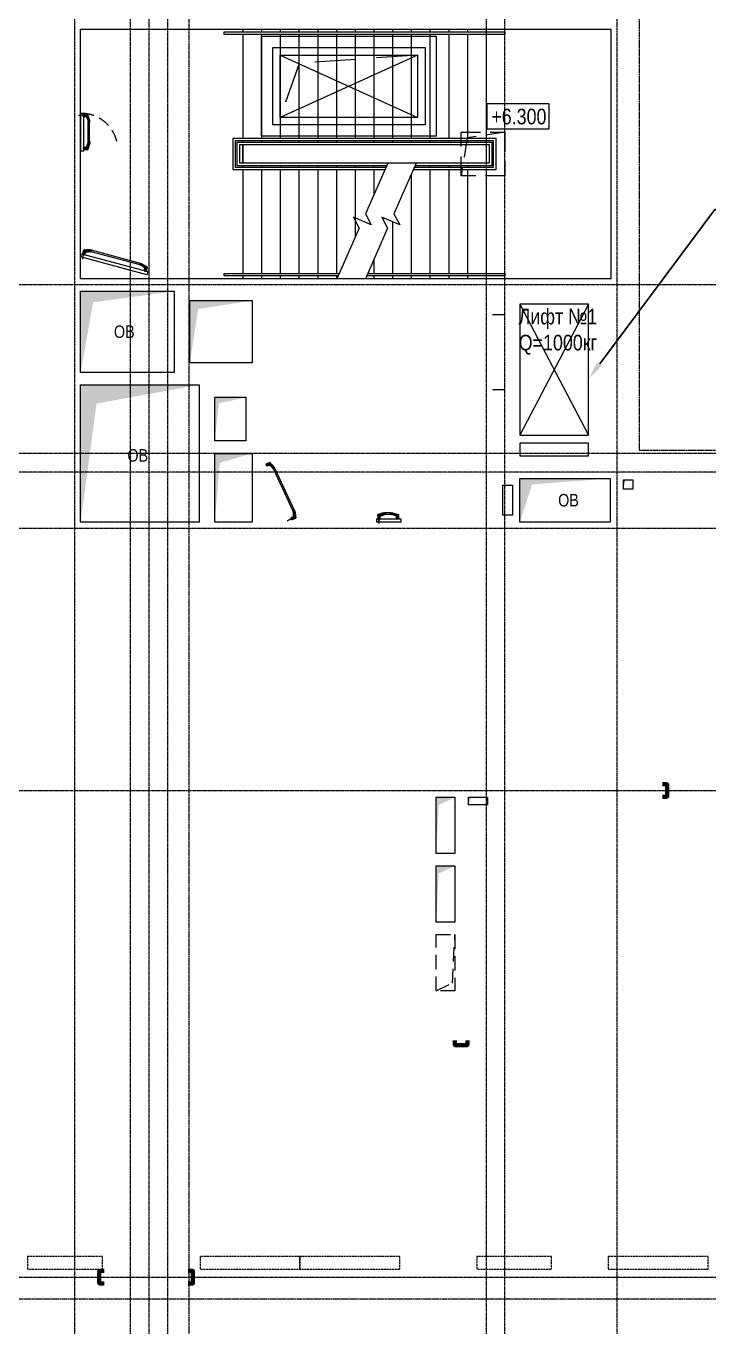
# Model space of a CAD drawing. Header units: millimetres. Extents: x -231292 to 573618, y -153144 to 564035.
# Drawn here: x -211150 to -200203, y 167897 to 188745 of the extents above; entities that cross this region are included whole.
import ezdxf
from ezdxf import colors
from ezdxf.entities.mleader import LeaderData, LeaderLine
from ezdxf.enums import TextEntityAlignment as Align
from ezdxf.math import Vec2, Vec3

# ---------------------------------------------------------------- set-up
doc = ezdxf.new("R2010")
doc.units = ezdxf.units.MM
for name, pattern in [('CENTER2', [28.575, 19.05, -3.175, 3.175, -3.175]), ('CENTERLINE', [30, 12, -1.5, 3, -1.5, 12]), ('DASHED', [19.05, 12.7, -6.35]), ('HIDDEN', [9.525, 6.35, -3.175]), ('HIDDEN2', [4.7625, 3.175, -1.5875])]:
    doc.linetypes.add(name, pattern=pattern)
doc.layers.get('0').update_dxf_attribs({"color": 250})
for name, color, linetype, lineweight in [('АИ_Текст', 250, 'Continuous', 13), ('АР_Двери_внутренние_антипаника', 250, 'Continuous', 0), ('АР_Отверстия', 250, 'Continuous', 9), ('АР_Отметка', 7, 'Continuous', 13), ('АР_Отопительные приборы', 250, 'HIDDEN2', 0), ('АР_Проем', 250, 'Continuous', 0), ('АР_Разрезы марка', 250, 'Continuous', 13), ('АР_Ф_ЛК', 250, 'Continuous', 5), ('ВК_Шахты', 5, 'Continuous', 9), ('КМ_Фахверки', 250, 'Continuous', 80), ('ОВ_Классы', 250, 'Continuous', 0), ('ОВ_Шахты', 250, 'Continuous', 5), ('РД_Оси_100', 250, 'Continuous', 0), ('ТХ_Оборудование', 250, 'Continuous', 9)]:
    doc.layers.add(name, color=color, linetype=linetype, lineweight=lineweight)
doc.layers.add('АР_Делит', color=250, linetype='Continuous', lineweight=0, plot=False)
doc.layers.add('РД_Кровля', color=250, linetype='Continuous', lineweight=5, plot=False)
doc.layers.add('ВТ_оборудование', color=3, linetype='Continuous')
doc.styles.add('Arial_Narrow_08', font='ARIALN.TTF', dxfattribs={"width": 0.8})
doc.styles.add('style1', font='ARIALN.TTF')

# ---------------------------------------------------------------- blocks, each defined once
blk = doc.blocks.new('СОШ_2200_АР_ОСИ_М100_28.05.24')
at = {"layer": 'АР_Делит', "color": 5, "linetype": 'DASHED'}
blk.add_lwpolyline([(20455, 68320), (20455, 26755), (27955, 26755), (27955, 13145), (-355, 13145), (-355, 100855)], dxfattribs=at)
at = {"layer": 'РД_Оси_100', "linetype": 'CENTER2'}
for p, q in [((20100, -6155), (20100, 139938.679)), ((29555, 29400), (-5954.958, 29400)), ((-5954.958, 21300), (29555, 21300)), ((-5954.958, 13500), (29555, 13500))]:
    blk.add_line(p, q, dxfattribs=at)
for points in [[(11400, 139938.679), (11400, -6155)], [(12000.12, -6155), (12300, -5755), (12300, 139538.679), (12000, 139938.679)], [(12600, -6155), (12600, 139938.679)], [(13200, -6155), (12900, -5755), (12900, 139538.679), (13220.167, 139939.357)], [(17850, 139938.679), (18000, 139538.679), (18000, -6194.092)], [(18300, -6196.31), (18300, 139538.679), (18450, 139938.679)], [(29555, 26700), (-5454.958, 26700), (-5954.958, 26850)], [(29555, 26400), (-5454.958, 26400), (-5954.958, 26250)], [(29555, 25500), (-5954.958, 25500)]]:
    blk.add_lwpolyline(points, dxfattribs=at)
blk = doc.blocks.new('otv')
at = {"linetype": 'Continuous'}
blk.add_lwpolyline([(0, -1), (0, 0), (1, 0), (1, -1)], close=True, dxfattribs=at)
blk.add_solid([(0, -1), (0, 0), (0.1346, -0.1366), (1, 0)], dxfattribs=at)
blk = doc.blocks.new('ЛК_4000х8500_2эт')
at = {"color": 5}
for points in [[(6300, 3915), (2100, 3915), (2100, 3955), (6600, 3955), (6600, 3915), (6300, 3915)], [(3929, 45), (2100, 45), (2100, 85), (3946, 85)], [(4401, 85), (6600, 85), (6600, 45), (4383, 45)]]:
    blk.add_lwpolyline(points, dxfattribs=at)
at = {"layer": 'АР_Делит'}
blk.add_lwpolyline([(-200, 4000), (8300, 4000), (8300, 0), (-200, 0)], close=True, dxfattribs=at)
at = {"layer": 'АР_Ф_ЛК', "color": 5}
for p, q in [((2400, 4000), (2400, 3955)), ((2700, 4000), (2700, 3955)), ((3000, 4000), (3000, 3955)), ((3300, 4000), (3300, 3955)), ((3600, 4000), (3600, 3955)), ((3900, 4000), (3900, 3955)), ((4200, 4000), (4200, 3955)), ((4500, 4000), (4500, 3955)), ((4800, 4000), (4800, 3955)), ((5100, 4000), (5100, 3955)), ((5400, 4000), (5400, 3955)), ((5700, 4000), (5700, 3955)), ((6000, 4000), (6000, 3955)), ((6300, 4000), (6300, 3955)), ((2400, 3915), (2400, 2255)), ((2700, 3915), (2700, 2255)), ((3000, 3915), (3000, 2255)), ((3300, 3915), (3300, 2255)), ((3600, 3915), (3600, 2255)), ((3900, 3915), (3900, 2255)), ((4200, 3915), (4200, 2255)), ((4500, 3915), (4500, 2255)), ((4800, 3915), (4800, 2255)), ((5100, 3915), (5100, 2255)), ((5400, 3915), (5400, 2255)), ((5700, 3915), (5700, 2255)), ((6000, 3915), (6000, 2255)), ((6300, 3915), (6300, 2255)), ((2400, 2215), (2400, 2190)), ((2400, 2150), (2400, 1850)), ((2700, 2215), (2700, 2190)), ((3000, 2215), (3000, 2190)), ((3300, 2215), (3300, 2190)), ((3600, 2215), (3600, 2190)), ((3900, 2215), (3900, 2190)), ((4200, 2215), (4200, 2190)), ((4500, 2215), (4500, 2190)), ((4800, 2215), (4800, 2190)), ((5100, 2215), (5100, 2190)), ((5400, 2215), (5400, 2190)), ((5700, 2215), (5700, 2190)), ((6000, 2215), (6000, 2190)), ((6300, 2215), (6300, 2190)), ((6300, 2150), (6300, 1850)), ((2400, 1810), (2400, 1785)), ((2400, 1745), (2400, 85)), ((2700, 1810), (2700, 1785)), ((2700, 1745), (2700, 85)), ((3000, 1810), (3000, 1785)), ((3000, 1745), (3000, 85)), ((3300, 1810), (3300, 1785)), ((3300, 1745), (3300, 85)), ((3600, 1810), (3600, 1785)), ((3600, 1745), (3600, 85)), ((3900, 1810), (3900, 1785)), ((3900, 1745), (3900, 85)), ((4200, 1810), (4200, 1785)), ((4200, 1745), (4200, 661)), ((4500, 1810), (4500, 1785)), ((4500, 1745), (4500, 1341)), ((5100, 1671), (5100, 85)), ((5400, 1810), (5400, 1785)), ((5400, 1745), (5400, 85)), ((5700, 1810), (5700, 1785)), ((5700, 1745), (5700, 85)), ((6000, 1810), (6000, 1785)), ((6000, 1745), (6000, 85)), ((6300, 1810), (6300, 1785)), ((6300, 1745), (6300, 85)), ((4800, 912), (4800, 85)), ((4500, 309), (4500, 85)), ((2400, 45), (2400, 0)), ((2700, 45), (2700, 0)), ((3000, 45), (3000, 0)), ((3300, 45), (3300, 0)), ((3600, 45), (3600, 0)), ((3900, 45), (3900, 0)), ((4500, 45), (4500, 0)), ((4800, 45), (4800, 0)), ((5100, 45), (5100, 0)), ((5400, 45), (5400, 0)), ((5700, 45), (5700, 0)), ((6000, 45), (6000, 0)), ((6300, 45), (6300, 0))]:
    blk.add_line(p, q, dxfattribs=at)
at = {"layer": 'АР_Ф_ЛК'}
for points in [[(6300, 3085, 0, 150, 0), (5834, 3085, 0, 0, 0), (2400, 3085, 0, 0, 0)], [(2400, 915, 0, 150, 0), (2866, 915, 0, 0, 0), (4200, 915, 0, 0, 0)], [(4922, 915, 0, 150, 0), (5388, 915, 0, 0, 0), (6300, 915, 0, 0, 0)]]:
    blk.add_lwpolyline(points, format="xyseb", dxfattribs=at)
at = {"layer": 'АР_Ф_ЛК', "color": 5}
for points in [[(4678, 1745), (2245, 1745), (2245, 2255), (6455, 2255), (6455, 1745), (5133, 1745)], [(4696, 1785), (2285, 1785), (2285, 2215), (6415, 2215), (6415, 1785), (5150, 1785)], [(4707, 1810), (2310, 1810), (2310, 2190), (6390, 2190), (6390, 1810), (5161, 1810)]]:
    blk.add_lwpolyline(points, dxfattribs=at)
for points in [[(2350, 2150), (6350, 2150), (6350, 1850), (2350, 1850)], [(2400, 2150), (6300, 2150), (6300, 1850), (2400, 1850)]]:
    blk.add_lwpolyline(points, close=True, dxfattribs=at)
at = {"layer": 'АР_Ф_ЛК', "lineweight": 0}
for points in [[(4724, 1850), (4367, 1039), (4459, 862), (4173, 988), (4266, 811), (3909, 0)], [(5179, 1850), (4822, 1039), (4914, 862), (4628, 988), (4721, 811), (4364, 0)]]:
    blk.add_lwpolyline(points, dxfattribs=at)
blk = doc.blocks.new('Отметка_план')
at = {"color": 7}
blk.add_lwpolyline([(0, 0), (10, 0), (10, 4), (0, 4)], close=True, dxfattribs=at)
at = {"style": 'Arial_Narrow_08', "width": 0.8}
blk.add_attdef('OTMG', text='', height=2.5, dxfattribs=at).set_placement((9.06, 0.7), align=Align.RIGHT)
blk = doc.blocks.new('otv пунктир')
at = {"linetype": 'HIDDEN', "ltscale": 0.07}
blk.add_lwpolyline([(0, 0), (0, 1), (1, 1), (1, 0)], close=True, dxfattribs=at)
blk.add_lwpolyline([(0, 1), (0.1346, 0.1366), (1, 0)], dxfattribs=at)
blk = doc.blocks.new('Люк_ЛК_кровля')
for points in [[(-300, 1300), (2500, 1300), (2500, -300), (-300, -300)], [(-120, 1120), (2320, 1120), (2320, -120), (-120, -120)], [(0, 1000), (2200, 1000), (2200, 0), (0, 0)]]:
    blk.add_lwpolyline(points, close=True)
for points in [[(0, 1000), (2200, 0)], [(2200, 1000), (0, 0)]]:
    blk.add_lwpolyline(points)
blk = doc.blocks.new('Ф_пеноблок 200')
at = {"layer": 'КМ_Фахверки'}
blk.add_lwpolyline([(0, -75), (0, 0), (200, 0), (200, -75)], dxfattribs=at)
blk = doc.blocks.new('UUNEW01NEW00')
at = {"layer": 'АР_Двери_внутренние_антипаника', "color": 1, "linetype": 'Continuous'}
for p, q in [((-9, 0), (-14, -2)), ((-9, 19), (-8, 20)), ((-9, 19), (-9, 19)), ((-9, 19), (-9, 19)), ((-9, 19), (-9, 19)), ((-9, 19), (-9, 19)), ((-9, 19), (-9, 18)), ((-9, 18), (-8, 18)), ((-9, 1), (-9, 1)), ((-9, 1), (-9, 1)), ((-9, 1), (-9, 1)), ((-9, 1), (-9, 0)), ((-9, 1), (-9, 1)), ((-9, 1), (-9, 1)), ((-9, 1), (-9, 1)), ((-9, 1), (-9, 0)), ((-8, 1), (-9, 1)), ((-9, 1), (-9, 1)), ((-9, 0), (-9, 0)), ((-9, 0), (-9, 0)), ((-8, 20), (-8, 20)), ((-8, 20), (-7, 20)), ((-8, 18), (-8, 16)), ((-8, 18), (-8, 18)), ((-8, 18), (-8, 18)), ((-7, 18), (-8, 18)), ((-8, 18), (-8, 18)), ((-8, 16), (-8, 14)), ((-8, 14), (-8, 12)), ((-8, 12), (-8, 10)), ((-8, 10), (-8, 8)), ((-8, 8), (-8, 6)), ((-8, 6), (-8, 5)), ((-8, 5), (-8, 3)), ((-8, 3), (-7, 2)), ((-8, 1), (-8, 2)), ((-8, 1), (-8, 0)), ((-8, 0), (-8, 1)), ((-8, 1), (-8, 1)), ((-8, 0), (-8, 0)), ((-8, 0), (-8, 0)), ((-8, 0), (-8, 0)), ((-8, 0), (-7, 0)), ((-7, 0), (-8, 0)), ((-8, 0), (-8, 0)), ((-7, 24), (-7, 20)), ((-7, 20), (7, 20)), ((-7, 20), (-7, 18)), ((-7, 20), (-7, 20)), ((7, 18), (-7, 18)), ((-7, 18), (-7, 18)), ((-7, 18), (-7, 18)), ((-7, 18), (-7, 18)), ((-7, 18), (-7, 18)), ((-7, 2), (-7, 0)), ((-7, 0), (7, 0)), ((-7, 0), (7, 0)), ((-3, 16), (-5, 16)), ((-5, 16), (-4, 15)), ((-3, 16), (-5, 16)), ((-5, 16), (-5, 16)), ((-3, 15), (-4, 16)), ((-4, 16), (-3, 15)), ((-3, 15), (-4, 15)), ((-3, 15), (-4, 15)), ((-3, 15), (-4, 15)), ((-4, 15), (-4, 14)), ((-4, 15), (-4, 15)), ((-4, 15), (-3, 15)), ((-4, 14), (-3, 14)), ((-2, 16), (-3, 16)), ((-2, 16), (-3, 16)), ((-3, 15), (-2, 15)), ((-3, 15), (-3, 15)), ((-3, 14), (-3, 15)), ((-3, 15), (-3, 15)), ((-3, 15), (-3, 15)), ((-3, 15), (-3, 15)), ((-3, 15), (-3, 15)), ((-3, 15), (-3, 15)), ((-3, 14), (-3, 15)), ((-3, 15), (-3, 15)), ((-3, 15), (-3, 15)), ((-3, 15), (-3, 15)), ((-3, 15), (-3, 15)), ((-3, 15), (-3, 15)), ((-3, 15), (-3, 15)), ((-3, 15), (-3, 15)), ((-3, 14), (-3, 14)), ((-3, 14), (-3, 14)), ((-3, 14), (-3, 14)), ((-3, 14), (-3, 14)), ((-3, 14), (-3, 14)), ((-3, 14), (-3, 14)), ((-3, 14), (-3, 14)), ((-3, 14), (-3, 14)), ((-3, 14), (-3, 14)), ((-3, 14), (-3, 14)), ((-3, 14), (-3, 14)), ((-3, 14), (-3, 14)), ((-3, 14), (-3, 14)), ((-3, 14), (-3, 14)), ((-3, 14), (-3, 14)), ((-3, 14), (-3, 14)), ((-3, 14), (-3, 14)), ((-3, 14), (-3, 14)), ((-3, 14), (-3, 14)), ((-3, 14), (-3, 14)), ((-3, 14), (-3, 14)), ((-3, 14), (-3, 14)), ((-3, 14), (-3, 14)), ((-3, 14), (-3, 14)), ((-3, 14), (-3, 14)), ((-3, 14), (-3, 14)), ((-3, 14), (-3, 14)), ((-3, 14), (-3, 14)), ((-3, 14), (-3, 14)), ((-3, 14), (-3, 14)), ((-3, 14), (-3, 14)), ((-3, 14), (-3, 14)), ((-3, 14), (-3, 14)), ((-3, 14), (-3, 14)), ((-3, 14), (-3, 14)), ((-3, 14), (-3, 14)), ((-3, 14), (-3, 14)), ((-3, 14), (-3, 14)), ((-3, 14), (-3, 14)), ((-3, 14), (-3, 14)), ((-3, 14), (-3, 14)), ((-3, 14), (-3, 14)), ((-3, 14), (-3, 14)), ((-3, 14), (-3, 14)), ((-3, 14), (-3, 14)), ((-3, 14), (-3, 14)), ((-3, 14), (-3, 14)), ((-3, 14), (-3, 14)), ((-1, 15), (-2, 16)), ((-1, 16), (-2, 16)), ((-2, 15), (-1, 15)), ((-2, 15), (-2, 15)), ((-2, 15), (-2, 15)), ((-2, 15), (-2, 15)), ((-2, 15), (-2, 15)), ((-2, 15), (-2, 15)), ((-2, 15), (-2, 14)), ((-1, 15), (-2, 15)), ((-2, 15), (-2, 15)), ((-2, 15), (-2, 15)), ((-2, 15), (-2, 15)), ((-2, 15), (-2, 15)), ((-2, 15), (-2, 15)), ((-2, 15), (-2, 15)), ((-2, 15), (-2, 15)), ((-2, 15), (-2, 14)), ((-2, 15), (-2, 15)), ((-1, 15), (-2, 15)), ((-2, 14), (-2, 14)), ((-2, 14), (-2, 14)), ((-2, 14), (-2, 14)), ((-2, 14), (-2, 14)), ((-2, 14), (-2, 14)), ((-2, 14), (-2, 14)), ((-2, 14), (-2, 14)), ((-2, 14), (-2, 14)), ((-2, 14), (-2, 14)), ((-2, 14), (-2, 14)), ((-2, 14), (-2, 14)), ((-2, 14), (-2, 14)), ((-2, 14), (-2, 14)), ((-2, 14), (-2, 14)), ((-2, 14), (-1, 14)), ((-2, 14), (-2, 14)), ((-2, 14), (-2, 14)), ((-2, 14), (-2, 14)), ((-2, 14), (-2, 14)), ((-2, 14), (-2, 14)), ((-2, 14), (-2, 14)), ((-2, 14), (-2, 14)), ((-2, 14), (-2, 14)), ((-2, 14), (-2, 14)), ((-2, 14), (-2, 14)), ((-2, 14), (-2, 14)), ((-2, 14), (-1, 14)), ((-2, 14), (-2, 14)), ((-2, 14), (-2, 14)), ((-2, 14), (-2, 14)), ((-2, 14), (-2, 14)), ((-2, 14), (-2, 14)), ((-2, 14), (-2, 14)), ((-2, 14), (-2, 14)), ((-2, 14), (-2, 14)), ((-2, 14), (-2, 14)), ((-2, 14), (-2, 14)), ((-2, 14), (-2, 14)), ((-2, 14), (-2, 14)), ((-2, 14), (-2, 14)), ((-2, 14), (-2, 14)), ((-2, 14), (-2, 14)), ((-2, 14), (-2, 14)), ((-1, 14), (-2, 14)), ((-2, 14), (-2, 14)), ((-2, 14), (-2, 14)), ((-2, 14), (-2, 14)), ((-2, 14), (-2, 14)), ((-2, 14), (-2, 14)), ((-2, 14), (-1, 14)), ((-2, 14), (-2, 14)), ((-2, 14), (-2, 14)), ((-2, 14), (-2, 14)), ((-2, 14), (-2, 14)), ((-2, 14), (-2, 14)), ((-2, 14), (-2, 14)), ((-2, 14), (-2, 14)), ((-2, 14), (-2, 14)), ((-2, 14), (-2, 14)), ((-2, 14), (-2, 14)), ((-1, 16), (-1, 15)), ((0, 16), (-1, 15)), ((-1, 15), (0, 16)), ((0, 16), (-1, 16)), ((0, 15), (-1, 15)), ((0, 15), (-1, 15)), ((-1, 14), (-1, 15)), ((-1, 15), (-1, 15)), ((-1, 15), (-1, 15)), ((-1, 15), (-1, 15)), ((-1, 15), (-1, 15)), ((-1, 15), (-1, 14)), ((-1, 14), (-1, 15)), ((-1, 15), (-1, 15)), ((-1, 15), (-1, 15)), ((-1, 15), (-1, 15)), ((-1, 15), (-1, 15)), ((-1, 15), (-1, 15)), ((-1, 15), (-1, 15)), ((-1, 14), (-1, 14)), ((-1, 14), (-1, 14)), ((-1, 14), (-1, 14)), ((-1, 14), (-1, 14)), ((-1, 14), (-1, 14)), ((-1, 14), (-1, 14)), ((-1, 14), (-1, 14)), ((-1, 14), (-1, 14)), ((-1, 14), (-1, 14)), ((-1, 14), (-1, 14)), ((-1, 14), (-1, 14)), ((-1, 14), (-1, 14)), ((-1, 14), (-1, 14)), ((-1, 14), (-1, 14)), ((-1, 14), (-1, 14)), ((-1, 14), (-1, 14)), ((-1, 14), (-1, 14)), ((-1, 14), (-1, 14)), ((-1, 14), (-1, 14)), ((-1, 14), (-1, 14)), ((-1, 14), (-1, 14)), ((-1, 14), (-1, 14)), ((-1, 14), (-1, 14)), ((-1, 14), (-1, 14)), ((-1, 14), (-1, 14)), ((-1, 14), (-1, 14)), ((-1, 14), (-1, 14)), ((-1, 14), (-1, 14)), ((-1, 14), (-1, 14)), ((-1, 14), (-1, 14)), ((-1, 14), (0, 14)), ((-1, 14), (-1, 14)), ((0, 16), (1, 15)), ((1, 15), (0, 16)), ((0, 16), (0, 16)), ((1, 16), (0, 16)), ((0, 15), (0, 15)), ((0, 14), (0, 15)), ((0, 15), (0, 15)), ((0, 15), (0, 15)), ((0, 15), (0, 15)), ((0, 15), (0, 15)), ((0, 14), (0, 15)), ((0, 15), (0, 15)), ((0, 15), (0, 15)), ((0, 15), (0, 15)), ((0, 15), (0, 15)), ((0, 15), (0, 15)), ((0, 15), (0, 15)), ((0, 15), (0, 15)), ((0, 14), (0, 14)), ((0, 14), (0, 14)), ((0, 14), (0, 14)), ((0, 14), (0, 14)), ((0, 14), (0, 14)), ((0, 14), (0, 14)), ((0, 14), (0, 14)), ((0, 14), (0, 14)), ((0, 14), (0, 14)), ((0, 14), (0, 14)), ((0, 14), (0, 14)), ((0, 14), (0, 14)), ((0, 14), (0, 14)), ((0, 14), (0, 14)), ((0, 14), (0, 14)), ((0, 14), (0, 14)), ((0, 14), (0, 14)), ((0, 14), (0, 14)), ((0, 14), (0, 14)), ((0, 14), (0, 14)), ((0, 14), (0, 14)), ((0, 14), (0, 14)), ((0, 14), (0, 14)), ((0, 14), (0, 14)), ((0, 14), (0, 14)), ((0, 14), (0, 14)), ((0, 14), (0, 14)), ((0, 14), (0, 14)), ((0, 14), (0, 14)), ((0, 14), (0, 14)), ((0, 14), (0, 14)), ((0, 14), (0, 14)), ((0, 14), (0, 14)), ((0, 14), (0, 14)), ((0, 14), (0, 14)), ((0, 14), (0, 14)), ((0, 14), (0, 14)), ((0, 14), (0, 14)), ((0, 14), (0, 14)), ((0, 14), (0, 14)), ((0, 14), (0, 14)), ((0, 14), (0, 14)), ((0, 14), (0, 14)), ((0, 14), (0, 14)), ((0, 14), (0, 14)), ((0, 14), (0, 14)), ((0, 14), (0, 14)), ((0, 14), (0, 14)), ((1, 16), (1, 15)), ((2, 16), (1, 15)), ((2, 16), (1, 16)), ((1, 15), (2, 15)), ((1, 15), (1, 15)), ((1, 15), (1, 15)), ((2, 14), (1, 15)), ((1, 15), (1, 15)), ((1, 15), (1, 14)), ((1, 15), (1, 15)), ((2, 14), (1, 15)), ((1, 14), (1, 14)), ((1, 14), (1, 14)), ((1, 14), (1, 14)), ((1, 14), (1, 14)), ((1, 14), (2, 14)), ((3, 16), (2, 16)), ((3, 16), (2, 16)), ((2, 15), (3, 15)), ((2, 15), (2, 14)), ((3, 15), (2, 15)), ((2, 15), (2, 15)), ((2, 15), (2, 14)), ((3, 15), (2, 15)), ((2, 14), (2, 14)), ((2, 14), (2, 14)), ((2, 14), (2, 14)), ((2, 14), (2, 14)), ((2, 14), (2, 14)), ((2, 14), (3, 14)), ((2, 14), (2, 14)), ((2, 14), (2, 14)), ((3, 15), (4, 16)), ((4, 16), (3, 15)), ((5, 16), (3, 16)), ((5, 16), (3, 16)), ((4, 15), (3, 15)), ((3, 14), (3, 15)), ((3, 15), (3, 15)), ((3, 15), (3, 14)), ((4, 15), (3, 15)), ((3, 15), (3, 15)), ((3, 15), (3, 15)), ((3, 15), (4, 15)), ((3, 15), (3, 14)), ((4, 15), (3, 15)), ((3, 14), (4, 14)), ((3, 14), (3, 14)), ((3, 14), (3, 14)), ((3, 14), (4, 14)), ((4, 14), (3, 14)), ((3, 14), (4, 14)), ((3, 14), (3, 14)), ((3, 14), (3, 14)), ((4, 15), (5, 16)), ((4, 14), (4, 15)), ((4, 15), (4, 15)), ((4, 14), (4, 15)), ((4, 14), (4, 14)), ((4, 14), (4, 14)), ((4, 14), (4, 14)), ((4, 14), (4, 14)), ((5, 16), (5, 16)), ((7, 20), (7, 24)), ((7, 20), (7, 18)), ((7, 20), (7, 20)), ((7, 20), (8, 20)), ((8, 18), (7, 18)), ((7, 18), (7, 18)), ((7, 18), (7, 18)), ((7, 18), (7, 18)), ((7, 0), (8, 2)), ((7, -9), (7, 0)), ((8, 0), (7, 0)), ((8, 20), (8, 20)), ((8, 20), (9, 19)), ((8, 16), (8, 18)), ((8, 18), (8, 18)), ((8, 18), (8, 18)), ((8, 18), (9, 18)), ((8, 18), (8, 18)), ((8, 14), (8, 16)), ((8, 12), (8, 14)), ((8, 10), (8, 12)), ((8, 8), (8, 10)), ((8, 6), (8, 8)), ((8, 4), (8, 6)), ((8, 2), (8, 4)), ((8, 1), (8, 1)), ((8, 1), (8, 0)), ((8, 0), (8, 0)), ((9, 19), (9, 19)), ((9, 19), (9, 19)), ((9, 18), (9, 19)), ((9, 19), (9, 19)), ((9, 19), (9, 19)), ((-52, -12), (-52, -20)), ((-52, -20), (-52, -25)), ((-52, -25), (-48, -25)), ((-48, -12), (-48, -20)), ((-48, -12), (-48, -12)), ((-48, -20), (-46, -20)), ((-46, -20), (-48, -20)), ((-48, -20), (-48, -25)), ((-46, -20), (-44, -19)), ((-44, -20), (-46, -20)), ((-43, -11), (-45, -12)), ((-44, -19), (-43, -18)), ((-43, -20), (-44, -20)), ((-42, -11), (-43, -11)), ((-43, -18), (-41, -18)), ((-41, -20), (-43, -20)), ((-39, -11), (-42, -11)), ((-41, -18), (-39, -17)), ((-38, -19), (-41, -20)), ((-37, -10), (-39, -11)), ((-39, -17), (-36, -16)), ((-35, -19), (-38, -19)), ((-34, -9), (-37, -10)), ((-36, -16), (-34, -15)), ((-32, -18), (-35, -19)), ((-31, -8), (-34, -9)), ((-34, -15), (-30, -13)), ((-29, -17), (-32, -18)), ((-27, -6), (-31, -8)), ((-30, -13), (-27, -12)), ((-25, -15), (-29, -17)), ((-23, -5), (-27, -6)), ((-27, -12), (-23, -11)), ((-21, -14), (-25, -15)), ((-19, -3), (-23, -5)), ((-23, -11), (-19, -10)), ((-17, -12), (-21, -14)), ((-14, -2), (-19, -3)), ((-19, -10), (-14, -8)), ((-13, -11), (-17, -12)), ((-14, -8), (-9, -7)), ((-8, -9), (-13, -11)), ((-9, -4), (-9, 0)), ((-9, -7), (-9, -4)), ((-9, -7), (-9, -7)), ((-9, -8), (-9, -7)), ((-9, -7), (-9, -7)), ((-9, -7), (-9, -7)), ((-9, -7), (-9, -7)), ((-9, -7), (-8, -7)), ((-8, -9), (-9, -8)), ((-8, 0), (-8, -1)), ((-8, -1), (-8, -1)), ((-8, -1), (-8, -1)), ((-8, -1), (-8, -1)), ((-8, -1), (-8, -2)), ((-8, -2), (-8, -1)), ((-8, -1), (-8, -1)), ((-8, -8), (-8, -7)), ((-8, -7), (-8, -7)), ((-7, -7), (-8, -7)), ((-8, -7), (-8, -7)), ((-8, -7), (-8, -7)), ((-8, -7), (-8, -7)), ((-8, -7), (-8, -7)), ((-8, -7), (-8, -7)), ((-8, -7), (-8, -7)), ((-8, -7), (-8, -7)), ((-8, -7), (-8, -7)), ((-8, -7), (-8, -7)), ((-7, -8), (-8, -8)), ((-8, -9), (-8, -9)), ((-7, -9), (-8, -9)), ((-7, 0), (-7, -2)), ((-7, -2), (-7, -3)), ((-7, -3), (-7, -5)), ((-7, -5), (-7, -6)), ((-7, -6), (-7, -7)), ((-7, -7), (-7, -7)), ((-7, -7), (-7, -7)), ((-7, -7), (-7, -8)), ((-7, -8), (6, -11)), ((-7, -8), (-7, -8)), ((-7, -8), (-7, -9)), ((-7, -8), (-7, -8)), ((-7, -8), (-7, -8)), ((-7, -8), (-7, -8)), ((-7, -8), (-7, -8)), ((-7, -8), (-7, -8)), ((-7, -8), (-7, -8)), ((-7, -8), (-7, -8)), ((-7, -8), (-7, -8)), ((-7, -8), (-7, -8)), ((-7, -8), (-7, -8)), ((-7, -8), (-7, -8)), ((-7, -8), (-7, -8)), ((-7, -8), (-7, -8)), ((-7, -8), (-7, -8)), ((-7, -8), (-7, -8)), ((-7, -8), (-7, -8)), ((-7, -8), (-7, -8)), ((-7, -8), (-7, -8)), ((-7, -9), (-7, -9)), ((6, -11), (6, -10)), ((6, -11), (6, -10)), ((6, -10), (7, -10)), ((6, -11), (6, -11)), ((6, -11), (6, -11)), ((7, -9), (7, -9)), ((7, -9), (7, -9)), ((7, -9), (8, -9)), ((7, -10), (7, -9)), ((8, 0), (8, 0))]:
    blk.add_line(p, q, dxfattribs=at)
at = {"layer": 'АР_Двери_внутренние_антипаника', "color": 40, "linetype": 'Continuous'}
for p, q in [((-9, 1), (-13, 0)), ((-9, 24), (9, 24)), ((-9, 19), (-9, 24)), ((-9, 18), (-9, 19)), ((-9, 17), (-9, 18)), ((-8, 2), (-9, 17)), ((-8, 2), (-9, 1)), ((8, 0), (8, -4)), ((9, 24), (9, 19)), ((-53, -19), (-53, -12)), ((-53, -25), (-53, -19)), ((-48, -12), (-52, -12)), ((-52, -25), (-48, -25)), ((-48, -12), (-46, -12)), ((-48, -25), (-45, -25)), ((-45, -12), (-46, -12)), ((-44, -12), (-45, -12)), ((-45, -25), (-44, -25)), ((-42, -11), (-44, -12)), ((-44, -25), (-44, -25)), ((-44, -25), (-43, -25)), ((-43, -25), (-42, -25)), ((-40, -10), (-42, -11)), ((-42, -25), (-42, -25)), ((-42, -25), (-41, -25)), ((-41, -25), (-39, -24)), ((-38, -10), (-40, -10)), ((-39, -24), (-38, -24)), ((-36, -9), (-38, -10)), ((-38, -24), (-36, -24)), ((-34, -8), (-36, -9)), ((-36, -24), (-35, -23)), ((-35, -23), (-34, -23)), ((-32, -7), (-34, -8)), ((-34, -23), (-33, -23)), ((-33, -23), (-32, -22)), ((-30, -7), (-32, -7)), ((-32, -22), (-30, -22)), ((-28, -6), (-30, -7)), ((-30, -22), (-28, -21)), ((-26, -5), (-28, -6)), ((-28, -21), (-26, -21)), ((-23, -4), (-26, -5)), ((-26, -21), (-23, -20)), ((-20, -3), (-23, -4)), ((-23, -20), (-20, -19)), ((-17, -1), (-20, -3)), ((-20, -19), (-18, -18)), ((-18, -18), (-15, -17)), ((-13, 0), (-17, -1)), ((-15, -17), (-12, -16)), ((-12, -16), (-8, -15)), ((-8, -15), (-4, -14)), ((-4, -14), (0, -13)), ((0, -13), (5, -11)), ((5, -11), (6, -11)), ((6, -10), (7, -10)), ((6, -11), (6, -10)), ((7, -10), (8, -9)), ((8, -4), (8, -9)), ((8, -9), (8, -9)), ((8, -9), (8, -9))]:
    blk.add_line(p, q, dxfattribs=at)
at = {"layer": 'АР_Двери_внутренние_антипаника', "color": 1, "linetype": 'CENTERLINE'}
blk.add_line((0, 4), (0, 26), dxfattribs=at)
at = {"layer": 'АР_Двери_внутренние_антипаника', "color": 1, "linetype": 'HIDDEN'}
for p, q in [((-60, -14), (-53, -14)), ((-60, -14), (-60, -23)), ((-60, -23), (-53, -23)), ((-54, -18), (-54, -14)), ((-54, -14), (-53, -14)), ((-54, -18), (-53, -18))]:
    blk.add_line(p, q, dxfattribs=at)
at = {"layer": 'АР_Двери_внутренние_антипаника', "color": 1, "linetype": 'Continuous'}
blk.add_arc((491, 29), 500, 183.3082, 184.1216, dxfattribs=at)
at = {"layer": 'АР_Двери_внутренние_антипаника', "color": 40, "linetype": 'Continuous'}
for centre, radius, start, end in [((-491, 28), 500, 356.9219, 359.0377), ((-52, -12), 0.5, 90, 180), ((-52, -25), 0.5, 180, 270)]:
    blk.add_arc(centre, radius, start, end, dxfattribs=at)
at = {"layer": 'АР_Двери_внутренние_антипаника', "color": 1, "linetype": 'Continuous'}
blk.add_point((0, 0), dxfattribs=at)
blk = doc.blocks.new('66NEW00')
at = {"layer": 'АР_Двери_внутренние_антипаника', "color": 40, "linetype": 'Continuous'}
for p, q in [((9, 0), (-9, 0)), ((-9, 0), (-9, -5)), ((9, -5), (9, 0)), ((-8, -23), (-8, -28)), ((-8, -28), (-8, -33)), ((-8, -33), (-8, -33)), ((-7, -34), (-8, -33)), ((-8, -33), (-8, -33)), ((-6, -34), (-7, -34)), ((-6, -35), (-6, -34)), ((-5, -35), (-6, -35)), ((0, -37), (-5, -35)), ((4, -38), (0, -37)), ((8, -39), (4, -38)), ((8, -22), (9, -7)), ((8, -22), (9, -23)), ((12, -40), (8, -39)), ((9, -6), (9, -5)), ((9, -7), (9, -6)), ((9, -23), (13, -24)), ((15, -41), (12, -40)), ((13, -24), (17, -25)), ((18, -42), (15, -41)), ((17, -25), (20, -27)), ((20, -43), (18, -42)), ((20, -27), (23, -28)), ((23, -44), (20, -43)), ((23, -28), (26, -29)), ((26, -45), (23, -44)), ((26, -29), (28, -30)), ((28, -45), (26, -45)), ((28, -30), (30, -31)), ((30, -46), (28, -45)), ((30, -31), (32, -31)), ((32, -46), (30, -46)), ((32, -31), (34, -32)), ((33, -47), (32, -46)), ((34, -47), (33, -47)), ((34, -32), (36, -33)), ((35, -47), (34, -47)), ((36, -48), (35, -47)), ((36, -33), (38, -34)), ((38, -48), (36, -48)), ((38, -34), (40, -34)), ((39, -48), (38, -48)), ((41, -49), (39, -48)), ((40, -34), (42, -35)), ((42, -49), (41, -49)), ((42, -35), (44, -36)), ((43, -49), (42, -49)), ((42, -49), (42, -49)), ((44, -49), (43, -49)), ((44, -36), (45, -36)), ((45, -49), (44, -49)), ((44, -49), (44, -49)), ((45, -36), (46, -36)), ((48, -49), (45, -49)), ((48, -36), (46, -36)), ((48, -36), (52, -36)), ((52, -49), (48, -49)), ((53, -43), (53, -36)), ((53, -49), (53, -43))]:
    blk.add_line(p, q, dxfattribs=at)
at = {"layer": 'АР_Двери_внутренние_антипаника', "color": 1, "linetype": 'Continuous'}
for p, q in [((-7, -4), (-7, 0)), ((7, 0), (7, -4)), ((-8, -4), (-9, -4)), ((-9, -4), (-9, -5)), ((-9, -5), (-9, -5)), ((-9, -6), (-9, -5)), ((-9, -5), (-9, -5)), ((-9, -5), (-9, -5)), ((-8, -6), (-9, -6)), ((-7, -4), (-8, -4)), ((-8, -4), (-8, -4)), ((-8, -8), (-8, -6)), ((-8, -6), (-8, -6)), ((-8, -6), (-8, -6)), ((-8, -6), (-8, -6)), ((-8, -6), (-7, -6)), ((-8, -10), (-8, -8)), ((-8, -12), (-8, -10)), ((-8, -14), (-8, -12)), ((-8, -16), (-8, -14)), ((-8, -18), (-8, -16)), ((-8, -20), (-8, -18)), ((-8, -22), (-8, -20)), ((-7, -24), (-8, -22)), ((-8, -23), (-8, -23)), ((-8, -23), (-8, -24)), ((-8, -24), (-8, -24)), ((-8, -24), (-7, -24)), ((-8, -24), (-8, -24)), ((-7, -33), (-8, -33)), ((7, -4), (-7, -4)), ((-7, -4), (-7, -6)), ((-7, -4), (-7, -4)), ((-7, -6), (7, -6)), ((-7, -6), (-7, -6)), ((-7, -6), (-7, -6)), ((-7, -6), (-7, -6)), ((7, -24), (-7, -24)), ((7, -24), (-7, -24)), ((-7, -33), (-7, -24)), ((-7, -33), (-7, -33)), ((-7, -33), (-7, -33)), ((-7, -34), (-7, -33)), ((-6, -34), (-7, -34)), ((7, -32), (-6, -35)), ((-6, -35), (-6, -34)), ((-6, -34), (-6, -34)), ((-6, -35), (-6, -34)), ((-6, -35), (-6, -35)), ((7, -4), (7, -6)), ((8, -4), (7, -4)), ((7, -4), (7, -4)), ((7, -6), (7, -6)), ((7, -6), (7, -6)), ((7, -6), (7, -6)), ((7, -6), (7, -6)), ((7, -6), (8, -6)), ((8, -21), (7, -22)), ((7, -22), (7, -24)), ((7, -24), (7, -26)), ((8, -24), (7, -24)), ((7, -24), (8, -24)), ((7, -26), (7, -27)), ((7, -27), (7, -29)), ((7, -29), (7, -30)), ((7, -30), (7, -31)), ((7, -31), (7, -31)), ((7, -31), (8, -31)), ((7, -31), (7, -31)), ((7, -31), (7, -32)), ((7, -32), (7, -32)), ((7, -32), (8, -32)), ((7, -32), (7, -33)), ((7, -32), (7, -32)), ((7, -32), (7, -32)), ((7, -32), (7, -32)), ((7, -32), (7, -32)), ((7, -32), (7, -32)), ((7, -32), (7, -32)), ((7, -32), (7, -32)), ((7, -32), (7, -32)), ((7, -32), (7, -32)), ((7, -32), (7, -32)), ((7, -32), (7, -32)), ((7, -32), (7, -32)), ((7, -32), (7, -32)), ((7, -32), (7, -32)), ((7, -32), (7, -32)), ((7, -32), (7, -32)), ((7, -32), (7, -32)), ((7, -32), (7, -32)), ((7, -33), (7, -33)), ((7, -33), (8, -33)), ((9, -4), (8, -4)), ((8, -4), (8, -4)), ((8, -6), (8, -8)), ((9, -6), (8, -6)), ((8, -6), (8, -6)), ((8, -6), (8, -6)), ((8, -6), (8, -6)), ((8, -8), (8, -10)), ((8, -10), (8, -12)), ((8, -12), (8, -14)), ((8, -14), (8, -16)), ((8, -16), (8, -18)), ((8, -18), (8, -19)), ((8, -19), (8, -21)), ((8, -23), (8, -22)), ((8, -23), (9, -23)), ((8, -23), (8, -24)), ((8, -24), (8, -23)), ((8, -23), (8, -23)), ((8, -24), (8, -24)), ((8, -24), (8, -25)), ((8, -24), (8, -24)), ((8, -24), (8, -24)), ((8, -24), (8, -24)), ((8, -25), (8, -25)), ((8, -25), (8, -25)), ((8, -25), (8, -25)), ((8, -25), (8, -25)), ((8, -25), (8, -25)), ((8, -25), (8, -25)), ((8, -32), (8, -31)), ((8, -31), (8, -31)), ((8, -31), (8, -31)), ((8, -31), (8, -31)), ((9, -31), (8, -31)), ((8, -31), (8, -31)), ((8, -31), (8, -31)), ((8, -31), (8, -31)), ((8, -31), (8, -31)), ((8, -31), (8, -31)), ((8, -31), (8, -31)), ((8, -31), (8, -31)), ((8, -33), (9, -32)), ((8, -33), (13, -35)), ((8, -33), (8, -33)), ((9, -5), (9, -4)), ((9, -5), (9, -5)), ((9, -5), (9, -5)), ((9, -5), (9, -5)), ((9, -5), (9, -6)), ((9, -23), (9, -23)), ((9, -23), (9, -23)), ((9, -23), (9, -23)), ((9, -23), (9, -24)), ((9, -23), (9, -23)), ((9, -23), (9, -23)), ((9, -23), (9, -23)), ((9, -23), (9, -24)), ((9, -23), (9, -23)), ((9, -24), (14, -26)), ((9, -28), (9, -24)), ((9, -24), (9, -24)), ((9, -24), (9, -24)), ((9, -31), (9, -28)), ((14, -32), (9, -31)), ((9, -31), (9, -31)), ((9, -32), (9, -31)), ((9, -31), (9, -31)), ((9, -31), (9, -31)), ((9, -31), (9, -31)), ((13, -35), (17, -36)), ((14, -26), (19, -27)), ((19, -34), (14, -32)), ((17, -36), (21, -38)), ((19, -27), (23, -29)), ((23, -35), (19, -34)), ((21, -38), (25, -39)), ((23, -29), (27, -30)), ((27, -36), (23, -35)), ((25, -39), (29, -41)), ((27, -30), (31, -32)), ((30, -37), (27, -36)), ((29, -41), (32, -42)), ((34, -39), (30, -37)), ((31, -32), (34, -33)), ((32, -42), (35, -42)), ((34, -33), (37, -34)), ((36, -40), (34, -39)), ((35, -42), (38, -43)), ((39, -41), (36, -40)), ((37, -34), (39, -35)), ((38, -43), (41, -44)), ((39, -35), (42, -35)), ((41, -42), (39, -41)), ((43, -42), (41, -42)), ((41, -44), (43, -44)), ((42, -35), (43, -35)), ((43, -35), (45, -36)), ((44, -43), (43, -42)), ((43, -44), (44, -44)), ((46, -44), (44, -43)), ((44, -44), (46, -44)), ((48, -44), (46, -44)), ((46, -44), (48, -44)), ((48, -36), (48, -44)), ((48, -36), (48, -36)), ((48, -44), (48, -49)), ((52, -49), (48, -49)), ((52, -36), (52, -44)), ((52, -44), (52, -49))]:
    blk.add_line(p, q, dxfattribs=at)
at = {"layer": 'АР_Двери_внутренние_антипаника', "color": 1, "linetype": 'CENTERLINE'}
blk.add_line((0, -20), (0, 2), dxfattribs=at)
at = {"layer": 'АР_Двери_внутренние_антипаника', "color": 1, "linetype": 'HIDDEN'}
for p, q in [((60, -38), (53, -38)), ((54, -38), (53, -38)), ((54, -42), (53, -42)), ((60, -47), (53, -47)), ((54, -42), (54, -38)), ((60, -38), (60, -47))]:
    blk.add_line(p, q, dxfattribs=at)
at = {"layer": 'АР_Двери_внутренние_антипаника', "color": 40, "linetype": 'Continuous'}
for centre, radius, start, end in [((491, 4), 500, 180.9623, 183.0781), ((52, -36), 0.5, 0, 90), ((52, -49), 0.5, 270, 0)]:
    blk.add_arc(centre, radius, start, end, dxfattribs=at)
at = {"layer": 'АР_Двери_внутренние_антипаника', "color": 1, "linetype": 'Continuous'}
blk.add_arc((-491, 5), 500, 355.8784, 356.6918, dxfattribs=at)
blk.add_point((0, 0), dxfattribs=at)
blk = doc.blocks.new('*U609')
at = {"layer": 'АР_Двери_внутренние_антипаника', "color": 1, "linetype": 'HIDDEN'}
for p, q in [((4, 8), (-4, 8)), ((-4, 0), (-4, 8)), ((4, 0), (4, 8))]:
    blk.add_line(p, q, dxfattribs=at)
at = {"layer": 'АР_Двери_внутренние_антипаника', "color": 40, "linetype": 'Continuous'}
for p, q in [((-4, 0), (-4, -22)), ((4, 0), (4, -22)), ((844, 97), (106, 97)), ((844, 73), (106, 73))]:
    blk.add_line(p, q, dxfattribs=at)
at = {"layer": 'АР_Двери_внутренние_антипаника', "color": 1, "linetype": 'Continuous'}
for p, q in [((-1, -22), (-4, 0)), ((4, 0), (1, -22))]:
    blk.add_line(p, q, dxfattribs=at)
at = {"layer": 'АР_Двери_внутренние_антипаника', "color": 1, "linetype": 'CENTERLINE'}
blk.add_line((0, -4), (0, -80), dxfattribs=at)
at = {"layer": 'АР_Двери_внутренние_антипаника', "xscale": 2, "yscale": 2, "zscale": 2, "rotation": 180}
for name, p in [('UUNEW01NEW00', (0, 48)), ('66NEW00', (950, 0))]:
    blk.add_blockref(name, p, dxfattribs=at)
blk = doc.blocks.new('*U613')
at = {"layer": 'АР_Двери_внутренние_антипаника', "color": 1, "linetype": 'HIDDEN'}
for p, q in [((4, 8), (-4, 8)), ((-4, 0), (-4, 8)), ((4, 0), (4, 8))]:
    blk.add_line(p, q, dxfattribs=at)
at = {"layer": 'АР_Двери_внутренние_антипаника', "color": 40, "linetype": 'Continuous'}
for p, q in [((-4, 0), (-4, -22)), ((4, 0), (4, -22)), ((196, 97), (106, 97)), ((196, 73), (106, 73))]:
    blk.add_line(p, q, dxfattribs=at)
at = {"layer": 'АР_Двери_внутренние_антипаника', "color": 1, "linetype": 'Continuous'}
for p, q in [((-1, -22), (-4, 0)), ((4, 0), (1, -22))]:
    blk.add_line(p, q, dxfattribs=at)
at = {"layer": 'АР_Двери_внутренние_антипаника', "color": 1, "linetype": 'CENTERLINE'}
blk.add_line((0, -4), (0, -80), dxfattribs=at)
at = {"layer": 'АР_Двери_внутренние_антипаника', "xscale": 2, "yscale": 2, "zscale": 2, "rotation": 180}
for name, p in [('UUNEW01NEW00', (0, 48)), ('66NEW00', (302, 0))]:
    blk.add_blockref(name, p, dxfattribs=at)
blk = doc.blocks.new('*U624')
at = {"layer": 'АР_Двери_внутренние_антипаника', "color": 1, "linetype": 'HIDDEN'}
for p, q in [((4, 8), (-4, 8)), ((-4, 0), (-4, 8)), ((4, 0), (4, 8))]:
    blk.add_line(p, q, dxfattribs=at)
at = {"layer": 'АР_Двери_внутренние_антипаника', "color": 40, "linetype": 'Continuous'}
for p, q in [((-4, 0), (-4, -22)), ((4, 0), (4, -22)), ((919, 97), (106, 97)), ((919, 73), (106, 73))]:
    blk.add_line(p, q, dxfattribs=at)
at = {"layer": 'АР_Двери_внутренние_антипаника', "color": 1, "linetype": 'Continuous'}
for p, q in [((-1, -22), (-4, 0)), ((4, 0), (1, -22))]:
    blk.add_line(p, q, dxfattribs=at)
at = {"layer": 'АР_Двери_внутренние_антипаника', "color": 1, "linetype": 'CENTERLINE'}
blk.add_line((0, -4), (0, -80), dxfattribs=at)
at = {"layer": 'АР_Двери_внутренние_антипаника', "xscale": 2, "yscale": 2, "zscale": 2, "rotation": 180}
for name, p in [('UUNEW01NEW00', (0, 48)), ('66NEW00', (1025, 0))]:
    blk.add_blockref(name, p, dxfattribs=at)
blk = doc.blocks.new('*U610')
at = {"layer": 'АР_Двери_внутренние_антипаника', "color": 1, "linetype": 'HIDDEN'}
for p, q in [((4, 8), (-4, 8)), ((-4, 0), (-4, 8)), ((4, 0), (4, 8))]:
    blk.add_line(p, q, dxfattribs=at)
at = {"layer": 'АР_Двери_внутренние_антипаника', "color": 40, "linetype": 'Continuous'}
for p, q in [((-4, 0), (-4, -22)), ((4, 0), (4, -22)), ((424, 97), (106, 97)), ((424, 73), (106, 73))]:
    blk.add_line(p, q, dxfattribs=at)
at = {"layer": 'АР_Двери_внутренние_антипаника', "color": 1, "linetype": 'Continuous'}
for p, q in [((-1, -22), (-4, 0)), ((4, 0), (1, -22))]:
    blk.add_line(p, q, dxfattribs=at)
at = {"layer": 'АР_Двери_внутренние_антипаника', "color": 1, "linetype": 'CENTERLINE'}
blk.add_line((0, -4), (0, -80), dxfattribs=at)
at = {"layer": 'АР_Двери_внутренние_антипаника', "xscale": 2, "yscale": 2, "zscale": 2, "rotation": 180}
for name, p in [('UUNEW01NEW00', (0, 48)), ('66NEW00', (530, 0))]:
    blk.add_blockref(name, p, dxfattribs=at)
blk = doc.blocks.new('Bottom_R_1200')
at = {"layer": 'АР_Отопительные приборы'}
blk.add_lwpolyline([(-600, -100), (600, -100), (600, 100), (-600, 100)], close=True, dxfattribs=at)
blk = doc.blocks.new('Bottom_R_1600')
at = {"layer": 'АР_Отопительные приборы'}
blk.add_lwpolyline([(-800, -100), (800, -100), (800, 100), (-800, 100)], close=True, dxfattribs=at)

msp = doc.modelspace()

# ---------------------------------------------------------------- linework, layer by layer
at = {"layer": 'АР_Двери_внутренние_антипаника', "color": 253, "linetype": 'DASHED', "lineweight": 0, "ltscale": 15}
msp.add_lwpolyline([(-209695.4, 186900.459, 0.349469829), (-210274.956, 187345.168, -0.835089638)], format="xyb", dxfattribs=at)
at = {"layer": 'АР_Двери_внутренние_антипаника', "lineweight": 0}
for points in [[(-210224.956, 186745.168), (-210224.956, 187345.168), (-210274.956, 187345.168), (-210274.956, 186745.168)], [(-210224.955, 186745.168), (-210224.955, 187345.168), (-210274.955, 187345.168), (-210274.955, 186745.168)], [(-210262.015, 185093.464), (-209199.496, 184808.763), (-209212.437, 184760.467), (-210274.956, 185045.168)], [(-210262.014, 185093.464), (-209199.496, 184808.763), (-209212.437, 184760.467), (-210274.955, 185045.168)], [(-205524.956, 180845.168), (-205144.956, 180845.168), (-205144.956, 180795.168), (-205524.956, 180795.168)], [(-205524.955, 180845.168), (-205144.955, 180845.168), (-205144.955, 180795.168), (-205524.955, 180795.168)]]:
    msp.add_lwpolyline(points, close=True, dxfattribs=at)
at = {"layer": 'АР_Проем'}
for p, q in [((-203674.956, 184120.167), (-203474.956, 184120.167)), ((-203674.956, 182920.167), (-203474.956, 182920.167))]:
    msp.add_line(p, q, dxfattribs=at)
at = {"layer": 'АР_Разрезы марка', "linetype": 'DASHED', "lineweight": 0}
msp.add_lwpolyline([(-220727.999, 262385.777), (-220727.999, 222288.934), (-211731.635, 222288.934), (-211731.635, 189220.614), (-208541.431, 189220.614), (-208541.431, 162994.402)], dxfattribs=at)
at = {"layer": 'ВТ_оборудование', "color": 7, "lineweight": 9}
msp.add_lwpolyline([(-203504.956, 180905.168), (-203504.956, 181385.168), (-203354.956, 181385.168), (-203354.956, 180905.168)], close=True, dxfattribs=at)
at = {"layer": 'ТХ_Оборудование'}
for p, q in [((-203234.264, 184286.438), (-202134.264, 182186.438)), ((-202134.264, 184286.438), (-203234.264, 182186.438))]:
    msp.add_line(p, q, dxfattribs=at)
for points in [[(-202134.264, 184286.438), (-203234.264, 184286.438), (-203234.264, 182186.438), (-202134.264, 182186.438)], [(-202134.264, 182059.8), (-203234.264, 182059.8), (-203234.264, 181859.8), (-202134.264, 181859.8)]]:
    msp.add_lwpolyline(points, close=True, dxfattribs=at)

# ---------------------------------------------------------------- block references
at = {"layer": 'АР_Двери_внутренние_антипаника', "color": 4, "lineweight": 30, "ltscale": 2}
for name, p, rotation in [('*U610', (-210227.681, 187312.29), 270), ('*U624', (-210228.207, 185084.405), 345.0010933486859), ('*U613', (-205495.846, 180845.168), 1.580570673855513e-05)]:
    msp.add_blockref(name, p, dxfattribs=dict(at, rotation=rotation))
at = {"layer": 'АР_Двери_внутренние_антипаника', "color": 4, "lineweight": 30, "ltscale": 2, "xscale": -1, "rotation": 295.0064951126943}
msp.add_blockref('*U609', (-206894.164, 180847.444), dxfattribs=at)
at = {"layer": 'АР_Делит', "color": 1, "xscale": 150, "yscale": 150}
msp.add_blockref('otv', (-201574.956, 181475.168), dxfattribs=at)
at = {"layer": 'АР_Отверстия', "color": 1, "xscale": 1450, "yscale": 700}
msp.add_blockref('otv', (-203234.956, 181495.168), dxfattribs=at)
at = {"layer": 'АР_Отметка'}
ref = msp.add_blockref('Отметка_план', (-203765.698, 187099.829), dxfattribs=dict(at, xscale=100, yscale=100, zscale=100))
ref.add_attrib('OTMG', '+6.300', dxfattribs={"layer": '0', "color": 0, "height": 250, "style": 'style1'}).set_placement((-202808.28, 187419.646), align=Align.TOP_RIGHT)
at = {"layer": 'АР_Отопительные приборы'}
for name, p in [('Bottom_R_1200', (-210524.956, 168925.167)), ('Bottom_R_1600', (-207560.127, 168925.167)), ('Bottom_R_1600', (-205960.127, 168925.167)), ('Bottom_R_1200', (-203324.956, 168925.167)), ('Bottom_R_1600', (-201017.57, 168925.167))]:
    msp.add_blockref(name, p, dxfattribs=at)
at = {"layer": 'АР_Ф_ЛК', "color": 5}
msp.add_blockref('ЛК_4000х8500_2эт', (-210074.956, 184695.168), dxfattribs=at)
at = {"layer": 'ВК_Шахты', "color": 1, "xscale": 300, "yscale": 120}
msp.add_blockref('otv', (-204055.331, 176385.168), dxfattribs=at)
at = {"layer": 'КМ_Фахверки', "xscale": -1}
for p, rotation in [((-200874.956, 176395.168), 270), ((-204274.956, 172415.168), 180), ((-208474.958, 168595.168), 270)]:
    msp.add_blockref('Ф_пеноблок 200', p, dxfattribs=dict(at, rotation=rotation))
at = {"layer": 'КМ_Фахверки', "rotation": 90.00000000000001}
msp.add_blockref('Ф_пеноблок 200', (-209974.956, 168595.168), dxfattribs=at)
at = {"layer": 'ОВ_Классы'}
for p, xscale, yscale, rotation in [((-207074.956, 188280.186), 1000, 2200, 270), ((-204174.956, 187045.168), 700, 700, 270), ((-204274.956, 173285.168), 900, 300, 90)]:
    msp.add_blockref('otv пунктир', p, dxfattribs=dict(at, xscale=xscale, yscale=yscale, rotation=rotation))
at = {"layer": 'ОВ_Шахты', "color": 1}
for p, xscale, yscale in [((-210274.956, 184495.168), 1500, 1300), ((-210274.956, 182995.168), 1900, 2200)]:
    msp.add_blockref('otv', p, dxfattribs=dict(at, xscale=xscale, yscale=yscale))
at = {"layer": 'ОВ_Шахты', "color": 1, "zscale": 1400}
for p, xscale, yscale in [((-208524.956, 184345.168), 1000, 1000), ((-208124.956, 182795.168), 500, 700), ((-208124.956, 181895.168), 600, 1100), ((-204574.956, 176385.168), 300, 900), ((-204574.956, 175285.168), 300, 900)]:
    msp.add_blockref('otv', p, dxfattribs=dict(at, xscale=xscale, yscale=yscale))
at = {"layer": 'РД_Кровля'}
msp.add_blockref('Люк_ЛК_кровля', (-207074.956, 187280.168), dxfattribs=at)
at = {"layer": 'РД_Оси_100'}
msp.add_blockref('СОШ_2200_АР_ОСИ_М100_28.05.24', (-221774.956, 155195.168), dxfattribs=at)

# ---------------------------------------------------------------- texts
at = {"layer": 'АИ_Текст', "color": 7, "insert": (-202624.956, 183846.149), "char_height": 250, "width": 1700, "attachment_point": 5, "style": 'style1'}
msp.add_mtext('Лифт №1\\PQ=1000кг', dxfattribs=at)
at = {"layer": 'АР_Отверстия', "insert": (-202455.35, 181145.168), "char_height": 200, "width": 1360.7889, "attachment_point": 5, "style": 'style1'}
msp.add_mtext('ОВ', dxfattribs=at)
at = {"layer": 'ОВ_Шахты', "char_height": 200, "attachment_point": 5, "style": 'style1'}
for insert, width in [((-209574.956, 183845.168), 1400), ((-209359.065, 181863.168), 1431.78102)]:
    msp.add_mtext('ОВ', dxfattribs=dict(at, insert=insert, width=width))

# ---------------------------------------------------------------- leaders
at = {"layer": 'АИ_Текст', "lineweight": 5}
ml = msp.add_multileader_mtext('Standard', dxfattribs=at)
ml.set_content('Лифт №1\\Pкабина 2100х1100х2200h\\PQ=1000 кг', color=256, style='style1')
ml.set_leader_properties(color=256)
ml.build(insert=Vec2(0, 0))
ml.multileader.update_dxf_attribs({"has_dogleg": 0, "text_left_attachment_type": 6, "text_right_attachment_type": 6, "arrow_head_size": 300, "scale": 100})
ctx = ml.context
ctx.base_point, ctx.scale, ctx.char_height, ctx.arrow_head_size, ctx.landing_gap_size, ctx.plane_origin, ctx.plane_x_axis, ctx.plane_y_axis = Vec3(-200111.237, 185803.988), 100, 300, 300, 50, Vec3(-196844.944, 185209.211), Vec3(1, 0.00000001), Vec3(-0.00000001, 1)
ctx.left_attachment, ctx.right_attachment = 6, 6
notes = []
notes.append((ctx, [(1, (1, 1, 0), (-200911.237, 185803.988), (1, 0.00000001), 800, [(0, [(-202134.264, 183089.051)], 0, [])])]))
ctx.mtext.insert, ctx.mtext.text_direction, ctx.mtext.rotation, ctx.mtext.flow_direction = Vec3(-200061.237, 186163.988), Vec3(1, 0.00000001), 0.00000001, 5
for ctx, leaders in notes:
    for number, flags, end, landing, length, lines in leaders:
        leader = LeaderData()
        leader.index, (leader.has_last_leader_line, leader.has_dogleg_vector, leader.attachment_direction) = number, flags
        leader.last_leader_point, leader.dogleg_vector, leader.dogleg_length = Vec3(end), Vec3(landing), length
        for number, points, colour, breaks in lines:
            line = LeaderLine()
            line.index, line.vertices, line.color, line.breaks = number, Vec3.list(points), colors.encode_raw_color(colour), breaks
            leader.lines.append(line)
        ctx.leaders.append(leader)

doc.saveas('drawing.dxf')
